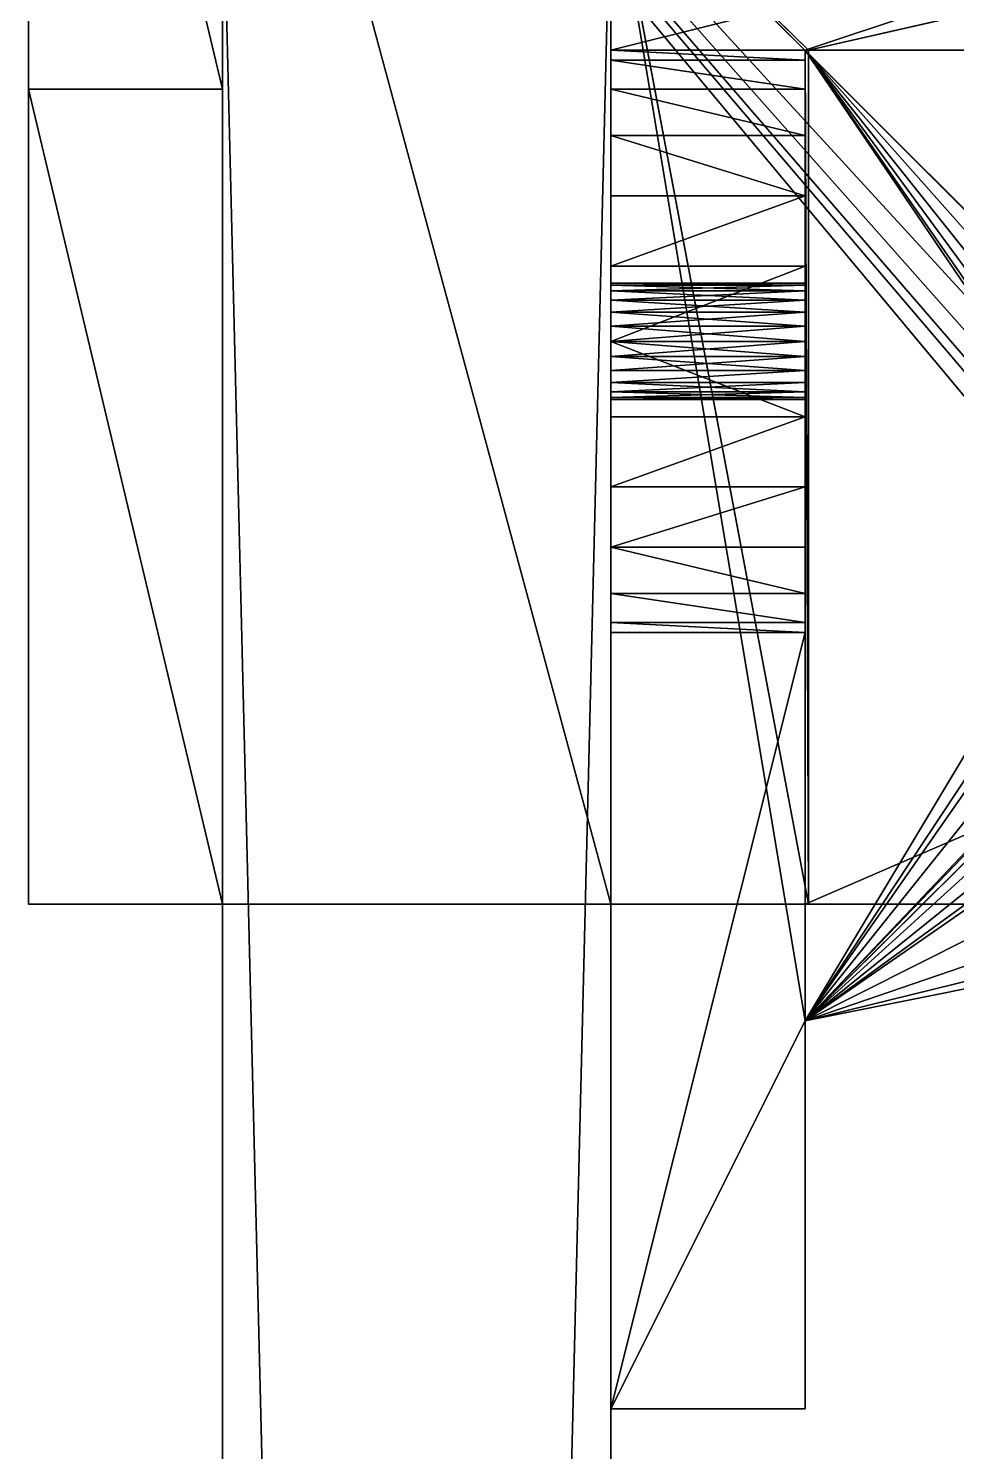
# Model space of a CAD drawing. Extents: x -15 to 425, y -15 to 425.
# Drawn here: x -15 to 8.9, y 368.9 to 405.56 of the extents above; entities that cross this region are included whole.
import ezdxf

# ---------------------------------------------------------------- set-up
doc = ezdxf.new("R2010")
doc.units = 0
doc.layers.get('0').update_dxf_attribs({"color": 13, "linetype": 'CONTINUOUS'})
doc.layers.add('SOUTIEN_BARRES_BAS', color=22, linetype='CONTINUOUS')
doc.layers.add('SOUTIEN_BARRES_HAUT', color=34, linetype='CONTINUOUS')

# ---------------------------------------------------------------- blocks, each defined once
blk = doc.blocks.new('FOND')
for p, q in [((0, 430), (0, 0)), ((0, 430, 10), (0, 0, 10))]:
    blk.add_line(p, q)
mesh = blk.add_polyface()
corners = [(430, 430), (0, 0), (0, 430), (430, 0)]
mesh.append_faces([[corners[k] for k in face] for face in [(0, 1, 2), (1, 0, 3)]], dxfattribs={"vtx0": -1})
mesh = blk.add_polyface()
corners = [(0, 430, 10), (0, 0), (0, 0, 10), (0, 430)]
mesh.append_faces([[corners[k] for k in face] for face in [(0, 1, 2), (1, 0, 3)]], dxfattribs={"vtx0": -1})
mesh = blk.add_polyface()
corners = [(430, 0, 10), (0, 430, 10), (0, 0, 10), (430, 430, 10)]
mesh.append_faces([[corners[k] for k in face] for face in [(0, 1, 2), (1, 0, 3)]], dxfattribs={"vtx0": -1})
blk = doc.blocks.new('BACK')
for p, q in [((410, 380), (0, 380)), ((410, 380, 10), (0, 380, 10)), ((0, 0), (410, 0)), ((0, 0, 10), (410, 0, 10))]:
    blk.add_line(p, q)
mesh = blk.add_polyface()
corners = [(410, 380), (0, 0), (0, 380), (410, 0)]
mesh.append_faces([[corners[k] for k in face] for face in [(0, 1, 2), (1, 0, 3)]], dxfattribs={"vtx0": -1})
mesh = blk.add_polyface()
corners = [(0, 380, 10), (410, 380), (0, 380), (410, 380, 10)]
mesh.append_faces([[corners[k] for k in face] for face in [(0, 1, 2), (1, 0, 3)]], dxfattribs={"vtx0": -1})
mesh = blk.add_polyface()
corners = [(410, 0, 10), (0, 380, 10), (0, 0, 10), (410, 380, 10)]
mesh.append_faces([[corners[k] for k in face] for face in [(0, 1, 2), (1, 0, 3)]], dxfattribs={"vtx0": -1})
mesh = blk.add_polyface()
corners = [(410, 0, 10), (0, 0), (410, 0), (0, 0, 10)]
mesh.append_faces([[corners[k] for k in face] for face in [(0, 1, 2), (1, 0, 3)]], dxfattribs={"vtx0": -1})
blk = doc.blocks.new('SUPPORT_BACK_GAUCHE')
at = {"layer": 'SOUTIEN_BARRES_BAS'}
for p, q in [((5, 40), (0, 40)), ((0, 20, 10), (0, 40, 5)), ((0, 40), (0, 40, 5)), ((5, 40, 5), (0, 40, 5)), ((0, 0), (0, 40)), ((5, 30), (5, 40)), ((5, 40), (5, 40, 5)), ((5, 20, 10), (5, 40, 5)), ((5, 30), (20, 27)), ((5, 30), (5, 30, 5)), ((5, 30, 5), (20, 27, 5)), ((5, 20, 5), (5, 30, 5)), ((0, 20, 10), (0, 20, 27.5)), ((5, 20, 10), (0, 20, 10)), ((5, 20, 27.5), (0, 20, 27.5)), ((5, 5, 5), (5, 20, 5)), ((5, 20, 10), (5, 20, 27.5)), ((5, 20, 5), (5, 20)), ((5, 19.744, 29.441), (0, 19.744, 29.441)), ((5, 18.995, 31.25), (0, 18.995, 31.25)), ((5, 17.803, 32.803), (0, 17.803, 32.803)), ((5, 16.25, 33.995), (0, 16.25, 33.995)), ((5, 14.441, 34.744), (0, 14.441, 34.744)), ((5, 14, 25), (0, 14, 25)), ((5, 13.949, 24.612), (0, 13.949, 24.612)), ((5, 13.949, 25.388), (0, 13.949, 25.388)), ((5, 13.799, 24.25), (0, 13.799, 24.25)), ((5, 13.799, 25.75), (0, 13.799, 25.75)), ((5, 13.561, 23.939), (0, 13.561, 23.939)), ((5, 13.561, 26.061), (0, 13.561, 26.061)), ((5, 13.25, 23.701), (0, 13.25, 23.701)), ((5, 13.25, 26.299), (0, 13.25, 26.299)), ((5, 12.888, 23.551), (0, 12.888, 23.551)), ((5, 12.888, 26.449), (0, 12.888, 26.449)), ((5, 12.5, 35), (0, 12.5, 35)), ((5, 12.5, 23.5), (0, 12.5, 23.5)), ((5, 12.5, 26.5), (0, 12.5, 26.5)), ((5, 12.112, 23.551), (0, 12.112, 23.551)), ((5, 12.112, 26.449), (0, 12.112, 26.449)), ((5, 11.75, 23.701), (0, 11.75, 23.701)), ((5, 11.75, 26.299), (0, 11.75, 26.299)), ((5, 11.439, 23.939), (0, 11.439, 23.939)), ((5, 11.439, 26.061), (0, 11.439, 26.061)), ((5, 11.201, 24.25), (0, 11.201, 24.25)), ((5, 11.201, 25.75), (0, 11.201, 25.75)), ((5, 11.051, 25.388), (0, 11.051, 25.388)), ((5, 11.051, 24.612), (0, 11.051, 24.612)), ((5, 11, 25), (0, 11, 25)), ((5, 10.559, 34.744), (0, 10.559, 34.744)), ((5, 8.75, 33.995), (0, 8.75, 33.995)), ((5, 7.197, 32.803), (0, 7.197, 32.803)), ((5, 6.005, 31.25), (0, 6.005, 31.25)), ((5, 5.256, 29.441), (0, 5.256, 29.441)), ((0, 0, 25), (0, 5, 25)), ((5, 5, 25), (0, 5, 25)), ((0, 5, 25), (0, 5, 27.5)), ((5, 5, 27.5), (0, 5, 27.5)), ((20, 5, 5), (5, 5, 5)), ((20, 5, 25), (5, 5, 25)), ((5, 5, 5), (5, 5, 25)), ((5, 5, 25), (5, 5, 27.5))]:
    blk.add_line(p, q, dxfattribs=at)
at = {"layer": 'SOUTIEN_BARRES_BAS', "extrusion": (-1, 0, -9.39989e-16)}
blk.add_circle((-12.5, 25), 1.5, dxfattribs=at)
at = {"layer": 'SOUTIEN_BARRES_BAS', "extrusion": (-1, 2.34997e-16, -8.77022e-16)}
blk.add_circle((-12.5, 25, -5), 1.5, dxfattribs=at)
at = {"layer": 'SOUTIEN_BARRES_BAS', "extrusion": (-1, 1.87998e-16, 0)}
for centre in [(-12.5, 27.5), (-12.5, 27.5, -5)]:
    blk.add_arc(centre, 7.5, 90, 180, dxfattribs=at)
at = {"layer": 'SOUTIEN_BARRES_BAS', "extrusion": (-1, 1.87998e-16, -7.51991e-16)}
for centre in [(-12.5, 27.5), (-12.5, 27.5, -5)]:
    blk.add_arc(centre, 7.5, 0, 90, dxfattribs=at)
at = {"layer": 'SOUTIEN_BARRES_BAS'}
mesh = blk.add_polyface(dxfattribs=at)
corners = [(5, 40), (5, 30), (0, 40), (16.136, 21.035), (16, 20), (16.536, 22), (20, 27), (17.172, 22.828), (18, 23.464), (18.965, 23.864), (20, 24), (21.812, 26.761), (21.035, 23.864), (22, 23.464), (23.5, 26.062), (22.828, 22.828), (23.464, 22), (23.864, 21.035), (24.95, 24.95), (24, 20), (0, 0), (30, 5), (40, 0), (17.172, 17.172), (16.536, 18), (16.136, 18.965), (18, 16.536), (18.965, 16.136), (20, 16), (21.035, 16.136), (22, 16.536), (22.828, 17.172), (23.464, 18), (23.864, 18.965), (26.062, 23.5), (26.761, 21.812), (40, 5)]
mesh.append_faces([[corners[k] for k in face] for face in [(21, 34, 35), (22, 21, 36)]], dxfattribs={"vtx0": -1})
mesh.append_faces([[corners[k] for k in face] for face in [(3, 1, 5), (5, 6, 7), (7, 6, 8), (8, 6, 9), (9, 6, 10), (10, 11, 12), (12, 11, 13), (13, 14, 15), (15, 14, 16), (16, 14, 17), (17, 18, 19), (20, 21, 22), (23, 1, 24), (24, 1, 25), (25, 1, 4)]], dxfattribs={"vtx0": -1, "vtx1": -1})
mesh.append_faces([[corners[k] for k in face] for face in [(21, 20, 23), (23, 20, 1), (21, 19, 18)]], dxfattribs={"vtx0": -1, "vtx1": -1, "vtx2": -1})
mesh.append_faces([[corners[k] for k in face] for face in [(1, 3, 4), (5, 1, 6), (10, 6, 11), (13, 11, 14), (17, 14, 18), (1, 20, 2), (21, 23, 26), (21, 26, 27), (21, 27, 28), (21, 28, 29), (21, 29, 30), (21, 30, 31), (21, 31, 32), (21, 32, 33), (21, 33, 19), (21, 18, 34)]], dxfattribs={"vtx0": -1, "vtx2": -1})
mesh.append_faces([[corners[k] for k in face] for face in [(0, 1, 2)]], dxfattribs={"vtx1": -1})
mesh = blk.add_polyface(dxfattribs=at)
corners = [(0, 5.256, 29.441), (0, 5, 25), (0, 5, 27.5), (0, 10.559, 34.744), (0, 11.051, 25.388), (0, 11, 25), (0, 12.5, 35), (0, 11.201, 25.75), (0, 11.439, 26.061), (0, 11.75, 26.299), (0, 12.112, 26.449), (0, 12.5, 26.5), (0, 12.888, 26.449), (0, 14.441, 34.744), (0, 13.25, 26.299), (0, 13.561, 26.061), (0, 13.799, 25.75), (0, 13.949, 25.388), (0, 14, 25), (0, 0), (0, 0, 25), (0, 20, 10), (0, 40), (0, 6.005, 31.25), (0, 11.201, 24.25), (0, 7.197, 32.803), (0, 11.051, 24.612), (0, 8.75, 33.995), (0, 11.439, 23.939), (0, 11.75, 23.701), (0, 12.112, 23.551), (0, 12.5, 23.5), (0, 12.888, 23.551), (0, 13.25, 23.701), (0, 13.561, 23.939), (0, 13.799, 24.25), (0, 13.949, 24.612), (0, 16.25, 33.995), (0, 17.803, 32.803), (0, 18.995, 31.25), (0, 19.744, 29.441), (0, 20, 27.5), (0, 40, 5)]
mesh.append_faces([[corners[k] for k in face] for face in [(0, 1, 2), (1, 19, 20), (21, 40, 41), (22, 21, 42)]], dxfattribs={"vtx0": -1})
mesh.append_faces([[corners[k] for k in face] for face in [(4, 6, 7), (7, 6, 8), (8, 6, 9), (9, 6, 10), (10, 6, 11), (11, 6, 12), (12, 13, 14), (14, 13, 15), (15, 13, 16), (16, 13, 17), (17, 13, 18), (19, 21, 22), (24, 25, 26), (26, 27, 5)]], dxfattribs={"vtx0": -1, "vtx1": -1})
mesh.append_faces([[corners[k] for k in face] for face in [(19, 1, 21), (21, 1, 0), (21, 23, 24), (21, 18, 13)]], dxfattribs={"vtx0": -1, "vtx1": -1, "vtx2": -1})
mesh.append_faces([[corners[k] for k in face] for face in [(3, 4, 5), (4, 3, 6), (12, 6, 13), (21, 0, 23), (24, 23, 25), (26, 25, 27), (5, 27, 3), (21, 24, 28), (21, 28, 29), (21, 29, 30), (21, 30, 31), (21, 31, 32), (21, 32, 33), (21, 33, 34), (21, 34, 35), (21, 35, 36), (21, 36, 18), (21, 13, 37), (21, 37, 38), (21, 38, 39), (21, 39, 40)]], dxfattribs={"vtx0": -1, "vtx2": -1})
mesh = blk.add_polyface(dxfattribs=at)
corners = [(0, 40, 5), (5, 40), (0, 40), (5, 40, 5)]
mesh.append_faces([[corners[k] for k in face] for face in [(0, 1, 2), (1, 0, 3)]], dxfattribs={"vtx0": -1})
mesh = blk.add_polyface(dxfattribs=at)
corners = [(5, 20, 10), (0, 40, 5), (0, 20, 10), (5, 40, 5)]
mesh.append_faces([[corners[k] for k in face] for face in [(0, 1, 2), (1, 0, 3)]], dxfattribs={"vtx0": -1})
mesh = blk.add_polyface(dxfattribs=at)
corners = [(5, 40), (5, 30, 5), (5, 30), (5, 5, 5), (5, 5, 27.5), (5, 5, 25), (5, 5.256, 29.441), (5, 20, 5), (5, 6.005, 31.25), (5, 7.197, 32.803), (5, 11.201, 24.25), (5, 11.051, 24.612), (5, 8.75, 33.995), (5, 11, 25), (5, 10.559, 34.744), (5, 11.439, 23.939), (5, 11.75, 23.701), (5, 12.112, 23.551), (5, 12.5, 23.5), (5, 12.888, 23.551), (5, 13.25, 23.701), (5, 13.561, 23.939), (5, 13.799, 24.25), (5, 13.949, 24.612), (5, 14, 25), (5, 14.441, 34.744), (5, 16.25, 33.995), (5, 17.803, 32.803), (5, 18.995, 31.25), (5, 19.744, 29.441), (5, 20, 27.5), (5, 20, 10), (5, 40, 5), (5, 11.051, 25.388), (5, 12.5, 35), (5, 11.201, 25.75), (5, 11.439, 26.061), (5, 11.75, 26.299), (5, 12.112, 26.449), (5, 12.5, 26.5), (5, 12.888, 26.449), (5, 13.25, 26.299), (5, 13.561, 26.061), (5, 13.799, 25.75), (5, 13.949, 25.388)]
mesh.append_faces([[corners[k] for k in face] for face in [(0, 1, 2), (3, 4, 5)]], dxfattribs={"vtx0": -1})
mesh.append_faces([[corners[k] for k in face] for face in [(4, 3, 6), (6, 7, 8), (8, 7, 9), (9, 11, 12), (12, 13, 14), (10, 7, 15), (15, 7, 16), (16, 7, 17), (17, 7, 18), (18, 7, 19), (19, 7, 20), (20, 7, 21), (21, 7, 22), (22, 7, 23), (23, 7, 24), (25, 7, 26), (26, 7, 27), (27, 7, 28), (28, 7, 29), (29, 7, 30), (30, 7, 31), (31, 1, 32), (32, 1, 0), (14, 33, 34), (33, 14, 13), (34, 40, 25)]], dxfattribs={"vtx0": -1, "vtx1": -1})
mesh.append_faces([[corners[k] for k in face] for face in [(9, 7, 10), (24, 7, 25)]], dxfattribs={"vtx0": -1, "vtx1": -1, "vtx2": -1})
mesh.append_faces([[corners[k] for k in face] for face in [(6, 3, 7), (9, 10, 11), (12, 11, 13), (31, 7, 1), (34, 33, 35), (34, 35, 36), (34, 36, 37), (34, 37, 38), (34, 38, 39), (34, 39, 40), (25, 40, 41), (25, 41, 42), (25, 42, 43), (25, 43, 44), (25, 44, 24)]], dxfattribs={"vtx0": -1, "vtx2": -1})
mesh = blk.add_polyface(dxfattribs=at)
corners = [(5, 5, 5), (5, 30, 5), (5, 20, 5), (20, 5, 5), (13.938, 16.5, 5), (13.239, 18.188, 5), (13, 20, 5), (15.05, 15.05, 5), (16.5, 13.938, 5), (18.188, 13.239, 5), (20, 13, 5), (30, 5, 5), (21.812, 13.239, 5), (23.5, 13.938, 5), (24.95, 15.05, 5), (26.062, 16.5, 5), (26.761, 18.188, 5), (27, 20, 5), (26.761, 21.812, 5), (18.188, 26.761, 5), (20, 27, 5), (16.5, 26.062, 5), (15.05, 24.95, 5), (13.938, 23.5, 5), (13.239, 21.812, 5)]
mesh.append_faces([[corners[k] for k in face] for face in [(0, 1, 2), (1, 19, 20)]], dxfattribs={"vtx0": -1})
mesh.append_faces([[corners[k] for k in face] for face in [(4, 3, 7), (7, 3, 8), (8, 3, 9), (9, 3, 10), (10, 11, 12), (12, 11, 13), (13, 11, 14), (14, 11, 15), (15, 11, 16), (16, 11, 17), (19, 1, 21), (21, 1, 22), (22, 1, 23), (23, 1, 24), (24, 1, 6)]], dxfattribs={"vtx0": -1, "vtx1": -1})
mesh.append_faces([[corners[k] for k in face] for face in [(1, 3, 4)]], dxfattribs={"vtx0": -1, "vtx1": -1, "vtx2": -1})
mesh.append_faces([[corners[k] for k in face] for face in [(1, 0, 3), (1, 4, 5), (1, 5, 6), (10, 3, 11)]], dxfattribs={"vtx0": -1, "vtx2": -1})
mesh.append_faces([[corners[k] for k in face] for face in [(11, 18, 17)]], dxfattribs={"vtx2": -1})
mesh = blk.add_polyface(dxfattribs=at)
corners = [(5, 30, 5), (20, 27), (5, 30), (20, 27, 5)]
mesh.append_faces([[corners[k] for k in face] for face in [(0, 1, 2), (1, 0, 3)]], dxfattribs={"vtx0": -1})
mesh = blk.add_polyface(dxfattribs=at)
corners = [(0, 20, 27.5), (5, 20, 10), (0, 20, 10), (5, 20, 27.5)]
mesh.append_faces([[corners[k] for k in face] for face in [(0, 1, 2), (1, 0, 3)]], dxfattribs={"vtx0": -1})
mesh = blk.add_polyface(dxfattribs=at)
corners = [(0, 19.744, 29.441), (5, 20, 27.5), (0, 20, 27.5), (5, 19.744, 29.441)]
mesh.append_faces([[corners[k] for k in face] for face in [(0, 1, 2), (1, 0, 3)]], dxfattribs={"vtx0": -1})
mesh = blk.add_polyface(dxfattribs=at)
corners = [(0, 18.995, 31.25), (5, 19.744, 29.441), (0, 19.744, 29.441), (5, 18.995, 31.25)]
mesh.append_faces([[corners[k] for k in face] for face in [(0, 1, 2), (1, 0, 3)]], dxfattribs={"vtx0": -1})
mesh = blk.add_polyface(dxfattribs=at)
corners = [(0, 17.803, 32.803), (5, 18.995, 31.25), (0, 18.995, 31.25), (5, 17.803, 32.803)]
mesh.append_faces([[corners[k] for k in face] for face in [(0, 1, 2), (1, 0, 3)]], dxfattribs={"vtx0": -1})
mesh = blk.add_polyface(dxfattribs=at)
corners = [(5, 16.25, 33.995), (0, 17.803, 32.803), (0, 16.25, 33.995), (5, 17.803, 32.803)]
mesh.append_faces([[corners[k] for k in face] for face in [(0, 1, 2), (1, 0, 3)]], dxfattribs={"vtx0": -1})
mesh = blk.add_polyface(dxfattribs=at)
corners = [(5, 14.441, 34.744), (0, 16.25, 33.995), (0, 14.441, 34.744), (5, 16.25, 33.995)]
mesh.append_faces([[corners[k] for k in face] for face in [(0, 1, 2), (1, 0, 3)]], dxfattribs={"vtx0": -1})
mesh = blk.add_polyface(dxfattribs=at)
corners = [(0, 12.5, 35), (5, 14.441, 34.744), (0, 14.441, 34.744), (5, 12.5, 35)]
mesh.append_faces([[corners[k] for k in face] for face in [(0, 1, 2), (1, 0, 3)]], dxfattribs={"vtx0": -1})
mesh = blk.add_polyface(dxfattribs=at)
corners = [(5, 13.949, 24.612), (0, 14, 25), (0, 13.949, 24.612), (5, 14, 25)]
mesh.append_faces([[corners[k] for k in face] for face in [(0, 1, 2), (1, 0, 3)]], dxfattribs={"vtx0": -1})
mesh = blk.add_polyface(dxfattribs=at)
corners = [(5, 14, 25), (0, 13.949, 25.388), (0, 14, 25), (5, 13.949, 25.388)]
mesh.append_faces([[corners[k] for k in face] for face in [(0, 1, 2), (1, 0, 3)]], dxfattribs={"vtx0": -1})
mesh = blk.add_polyface(dxfattribs=at)
corners = [(5, 13.799, 24.25), (0, 13.949, 24.612), (0, 13.799, 24.25), (5, 13.949, 24.612)]
mesh.append_faces([[corners[k] for k in face] for face in [(0, 1, 2), (1, 0, 3)]], dxfattribs={"vtx0": -1})
mesh = blk.add_polyface(dxfattribs=at)
corners = [(5, 13.949, 25.388), (0, 13.799, 25.75), (0, 13.949, 25.388), (5, 13.799, 25.75)]
mesh.append_faces([[corners[k] for k in face] for face in [(0, 1, 2), (1, 0, 3)]], dxfattribs={"vtx0": -1})
mesh = blk.add_polyface(dxfattribs=at)
corners = [(5, 13.561, 23.939), (0, 13.799, 24.25), (0, 13.561, 23.939), (5, 13.799, 24.25)]
mesh.append_faces([[corners[k] for k in face] for face in [(0, 1, 2), (1, 0, 3)]], dxfattribs={"vtx0": -1})
mesh = blk.add_polyface(dxfattribs=at)
corners = [(5, 13.799, 25.75), (0, 13.561, 26.061), (0, 13.799, 25.75), (5, 13.561, 26.061)]
mesh.append_faces([[corners[k] for k in face] for face in [(0, 1, 2), (1, 0, 3)]], dxfattribs={"vtx0": -1})
mesh = blk.add_polyface(dxfattribs=at)
corners = [(5, 13.25, 23.701), (0, 13.561, 23.939), (0, 13.25, 23.701), (5, 13.561, 23.939)]
mesh.append_faces([[corners[k] for k in face] for face in [(0, 1, 2), (1, 0, 3)]], dxfattribs={"vtx0": -1})
mesh = blk.add_polyface(dxfattribs=at)
corners = [(0, 13.561, 26.061), (5, 13.25, 26.299), (0, 13.25, 26.299), (5, 13.561, 26.061)]
mesh.append_faces([[corners[k] for k in face] for face in [(0, 1, 2), (1, 0, 3)]], dxfattribs={"vtx0": -1})
mesh = blk.add_polyface(dxfattribs=at)
corners = [(5, 12.888, 23.551), (0, 13.25, 23.701), (0, 12.888, 23.551), (5, 13.25, 23.701)]
mesh.append_faces([[corners[k] for k in face] for face in [(0, 1, 2), (1, 0, 3)]], dxfattribs={"vtx0": -1})
mesh = blk.add_polyface(dxfattribs=at)
corners = [(5, 13.25, 26.299), (0, 12.888, 26.449), (0, 13.25, 26.299), (5, 12.888, 26.449)]
mesh.append_faces([[corners[k] for k in face] for face in [(0, 1, 2), (1, 0, 3)]], dxfattribs={"vtx0": -1})
mesh = blk.add_polyface(dxfattribs=at)
corners = [(5, 12.5, 23.5), (0, 12.888, 23.551), (0, 12.5, 23.5), (5, 12.888, 23.551)]
mesh.append_faces([[corners[k] for k in face] for face in [(0, 1, 2), (1, 0, 3)]], dxfattribs={"vtx0": -1})
mesh = blk.add_polyface(dxfattribs=at)
corners = [(5, 12.888, 26.449), (0, 12.5, 26.5), (0, 12.888, 26.449), (5, 12.5, 26.5)]
mesh.append_faces([[corners[k] for k in face] for face in [(0, 1, 2), (1, 0, 3)]], dxfattribs={"vtx0": -1})
mesh = blk.add_polyface(dxfattribs=at)
corners = [(5, 10.559, 34.744), (0, 12.5, 35), (0, 10.559, 34.744), (5, 12.5, 35)]
mesh.append_faces([[corners[k] for k in face] for face in [(0, 1, 2), (1, 0, 3)]], dxfattribs={"vtx0": -1})
mesh = blk.add_polyface(dxfattribs=at)
corners = [(5, 12.112, 23.551), (0, 12.5, 23.5), (0, 12.112, 23.551), (5, 12.5, 23.5)]
mesh.append_faces([[corners[k] for k in face] for face in [(0, 1, 2), (1, 0, 3)]], dxfattribs={"vtx0": -1})
mesh = blk.add_polyface(dxfattribs=at)
corners = [(5, 12.5, 26.5), (0, 12.112, 26.449), (0, 12.5, 26.5), (5, 12.112, 26.449)]
mesh.append_faces([[corners[k] for k in face] for face in [(0, 1, 2), (1, 0, 3)]], dxfattribs={"vtx0": -1})
mesh = blk.add_polyface(dxfattribs=at)
corners = [(5, 11.75, 23.701), (0, 12.112, 23.551), (0, 11.75, 23.701), (5, 12.112, 23.551)]
mesh.append_faces([[corners[k] for k in face] for face in [(0, 1, 2), (1, 0, 3)]], dxfattribs={"vtx0": -1})
mesh = blk.add_polyface(dxfattribs=at)
corners = [(5, 12.112, 26.449), (0, 11.75, 26.299), (0, 12.112, 26.449), (5, 11.75, 26.299)]
mesh.append_faces([[corners[k] for k in face] for face in [(0, 1, 2), (1, 0, 3)]], dxfattribs={"vtx0": -1})
mesh = blk.add_polyface(dxfattribs=at)
corners = [(5, 11.439, 23.939), (0, 11.75, 23.701), (0, 11.439, 23.939), (5, 11.75, 23.701)]
mesh.append_faces([[corners[k] for k in face] for face in [(0, 1, 2), (1, 0, 3)]], dxfattribs={"vtx0": -1})
mesh = blk.add_polyface(dxfattribs=at)
corners = [(5, 11.75, 26.299), (0, 11.439, 26.061), (0, 11.75, 26.299), (5, 11.439, 26.061)]
mesh.append_faces([[corners[k] for k in face] for face in [(0, 1, 2), (1, 0, 3)]], dxfattribs={"vtx0": -1})
mesh = blk.add_polyface(dxfattribs=at)
corners = [(0, 11.201, 24.25), (5, 11.439, 23.939), (0, 11.439, 23.939), (5, 11.201, 24.25)]
mesh.append_faces([[corners[k] for k in face] for face in [(0, 1, 2), (1, 0, 3)]], dxfattribs={"vtx0": -1})
mesh = blk.add_polyface(dxfattribs=at)
corners = [(0, 11.439, 26.061), (5, 11.201, 25.75), (0, 11.201, 25.75), (5, 11.439, 26.061)]
mesh.append_faces([[corners[k] for k in face] for face in [(0, 1, 2), (1, 0, 3)]], dxfattribs={"vtx0": -1})
mesh = blk.add_polyface(dxfattribs=at)
corners = [(0, 11.051, 24.612), (5, 11.201, 24.25), (0, 11.201, 24.25), (5, 11.051, 24.612)]
mesh.append_faces([[corners[k] for k in face] for face in [(0, 1, 2), (1, 0, 3)]], dxfattribs={"vtx0": -1})
mesh = blk.add_polyface(dxfattribs=at)
corners = [(0, 11.201, 25.75), (5, 11.051, 25.388), (0, 11.051, 25.388), (5, 11.201, 25.75)]
mesh.append_faces([[corners[k] for k in face] for face in [(0, 1, 2), (1, 0, 3)]], dxfattribs={"vtx0": -1})
mesh = blk.add_polyface(dxfattribs=at)
corners = [(0, 11.051, 25.388), (5, 11, 25), (0, 11, 25), (5, 11.051, 25.388)]
mesh.append_faces([[corners[k] for k in face] for face in [(0, 1, 2), (1, 0, 3)]], dxfattribs={"vtx0": -1})
mesh = blk.add_polyface(dxfattribs=at)
corners = [(0, 11, 25), (5, 11.051, 24.612), (0, 11.051, 24.612), (5, 11, 25)]
mesh.append_faces([[corners[k] for k in face] for face in [(0, 1, 2), (1, 0, 3)]], dxfattribs={"vtx0": -1})
mesh = blk.add_polyface(dxfattribs=at)
corners = [(5, 8.75, 33.995), (0, 10.559, 34.744), (0, 8.75, 33.995), (5, 10.559, 34.744)]
mesh.append_faces([[corners[k] for k in face] for face in [(0, 1, 2), (1, 0, 3)]], dxfattribs={"vtx0": -1})
mesh = blk.add_polyface(dxfattribs=at)
corners = [(0, 7.197, 32.803), (5, 8.75, 33.995), (0, 8.75, 33.995), (5, 7.197, 32.803)]
mesh.append_faces([[corners[k] for k in face] for face in [(0, 1, 2), (1, 0, 3)]], dxfattribs={"vtx0": -1})
mesh = blk.add_polyface(dxfattribs=at)
corners = [(5, 7.197, 32.803), (0, 6.005, 31.25), (5, 6.005, 31.25), (0, 7.197, 32.803)]
mesh.append_faces([[corners[k] for k in face] for face in [(0, 1, 2), (1, 0, 3)]], dxfattribs={"vtx0": -1})
mesh = blk.add_polyface(dxfattribs=at)
corners = [(5, 6.005, 31.25), (0, 5.256, 29.441), (5, 5.256, 29.441), (0, 6.005, 31.25)]
mesh.append_faces([[corners[k] for k in face] for face in [(0, 1, 2), (1, 0, 3)]], dxfattribs={"vtx0": -1})
mesh = blk.add_polyface(dxfattribs=at)
corners = [(5, 5.256, 29.441), (0, 5, 27.5), (5, 5, 27.5), (0, 5.256, 29.441)]
mesh.append_faces([[corners[k] for k in face] for face in [(0, 1, 2), (1, 0, 3)]], dxfattribs={"vtx0": -1})
mesh = blk.add_polyface(dxfattribs=at)
corners = [(20, 0, 25), (0, 5, 25), (0, 0, 25), (5, 5, 25), (20, 5, 25)]
mesh.append_faces([[corners[k] for k in face] for face in [(0, 1, 2), (3, 0, 4)]], dxfattribs={"vtx0": -1})
mesh.append_faces([[corners[k] for k in face] for face in [(1, 0, 3)]], dxfattribs={"vtx0": -1, "vtx1": -1})
mesh = blk.add_polyface(dxfattribs=at)
corners = [(5, 5, 25), (0, 5, 27.5), (0, 5, 25), (5, 5, 27.5)]
mesh.append_faces([[corners[k] for k in face] for face in [(0, 1, 2), (1, 0, 3)]], dxfattribs={"vtx0": -1})
mesh = blk.add_polyface(dxfattribs=at)
corners = [(5, 5, 25), (20, 5, 5), (5, 5, 5), (20, 5, 10), (30, 5, 5), (40, 5, 5), (20, 5, 25), (40, 5), (30, 5)]
mesh.append_faces([[corners[k] for k in face] for face in [(0, 1, 2), (3, 0, 6), (4, 7, 8)]], dxfattribs={"vtx0": -1})
mesh.append_faces([[corners[k] for k in face] for face in [(1, 3, 4), (7, 4, 5)]], dxfattribs={"vtx0": -1, "vtx1": -1})
mesh.append_faces([[corners[k] for k in face] for face in [(1, 0, 3)]], dxfattribs={"vtx0": -1, "vtx1": -1, "vtx2": -1})
mesh.append_faces([[corners[k] for k in face] for face in [(4, 3, 5)]], dxfattribs={"vtx0": -1, "vtx2": -1})
blk = doc.blocks.new('SUPPORT_HAU_BACK_LEFT')
at = {"layer": 'SOUTIEN_BARRES_HAUT'}
for p, q in [((35, 42, 20), (0, 42, 20)), ((0, 0, 20), (0, 42, 20)), ((0, 42, 10), (5, 42, 10)), ((0, 42, 10), (0, 42, 20)), ((0, 21), (0, 42, 10)), ((5, 42, 15), (5, 5, 15)), ((15, 42, 15), (5, 42, 15)), ((5, 42, 15), (5, 42, 10)), ((5, 21), (5, 42, 10)), ((15, 15, 15), (15, 42, 15)), ((15, 42, 15), (15, 42, 10)), ((15, 15, 5), (15, 42, 10)), ((20.085, 42, 10), (15, 42, 10)), ((20, 42, 15), (15, 42, 15)), ((15, 15, 5), (20.085, 42, 10)), ((20, 20, 15), (20, 42, 15)), ((20, 42, 15), (20.085, 42, 10)), ((35, 42, 15), (20, 42, 15)), ((20, 20, 15), (20.085, 42, 10)), ((20.085, 20, 5), (20.085, 42, 10)), ((0, 0), (0, 21)), ((0, 21), (5, 21)), ((5, 21), (5, 5)), ((15, 15, 5), (20.085, 20, 5)), ((42, 20, 15), (20, 20, 15)), ((20, 20, 15), (20.085, 20, 5)), ((42, 20, 10), (20.085, 20, 5)), ((20.085, 20, 5), (42, 15, 10))]:
    blk.add_line(p, q, dxfattribs=at)
mesh = blk.add_polyface(dxfattribs=at)
corners = [(0, 0, 20), (31.136, 33.965, 20), (31, 35, 20), (42, 0, 20), (31.536, 33, 20), (32.172, 32.172, 20), (33, 31.536, 20), (33.965, 31.136, 20), (35, 31, 20), (36.035, 31.136, 20), (37, 31.536, 20), (37.828, 32.172, 20), (38.464, 33, 20), (38.864, 33.965, 20), (39, 35, 20), (39.95, 39.95, 20), (41.062, 38.5, 20), (41.761, 36.812, 20), (42, 35, 20), (42, 20, 20), (52, 20, 20), (52, 35, 20), (35, 42, 20), (0, 42, 20), (31.536, 37, 20), (31.136, 36.035, 20), (32.172, 37.828, 20), (33, 38.464, 20), (33.965, 38.864, 20), (35, 39, 20), (36.035, 38.864, 20), (36.812, 41.761, 20), (37, 38.464, 20), (38.5, 41.062, 20), (37.828, 37.828, 20), (38.464, 37, 20), (38.864, 36.035, 20)]
mesh.append_faces([[corners[k] for k in face] for face in [(18, 20, 21), (0, 22, 23)]], dxfattribs={"vtx0": -1})
mesh.append_faces([[corners[k] for k in face] for face in [(1, 3, 4), (4, 3, 5), (5, 3, 6), (6, 3, 7), (7, 3, 8), (8, 3, 9), (9, 3, 10), (10, 3, 11), (11, 3, 12), (12, 3, 13), (13, 3, 14), (15, 3, 16), (16, 3, 17), (17, 3, 18), (24, 0, 25), (25, 0, 2), (22, 30, 31), (31, 32, 33), (33, 36, 15)]], dxfattribs={"vtx0": -1, "vtx1": -1})
mesh.append_faces([[corners[k] for k in face] for face in [(14, 3, 15), (22, 0, 24)]], dxfattribs={"vtx0": -1, "vtx1": -1, "vtx2": -1})
mesh.append_faces([[corners[k] for k in face] for face in [(0, 1, 2), (1, 0, 3), (18, 3, 19), (18, 19, 20), (22, 24, 26), (22, 26, 27), (22, 27, 28), (22, 28, 29), (22, 29, 30), (31, 30, 32), (33, 32, 34), (33, 34, 35), (33, 35, 36), (15, 36, 14)]], dxfattribs={"vtx0": -1, "vtx2": -1})
mesh = blk.add_polyface(dxfattribs=at)
corners = [(0, 42, 20), (5, 42, 10), (0, 42, 10), (5, 42, 15), (15, 42, 15), (20, 42, 15), (35, 42, 15), (35, 42, 20)]
mesh.append_faces([[corners[k] for k in face] for face in [(0, 1, 2), (6, 0, 7)]], dxfattribs={"vtx0": -1})
mesh.append_faces([[corners[k] for k in face] for face in [(1, 0, 3), (3, 0, 4), (4, 0, 5), (5, 0, 6)]], dxfattribs={"vtx0": -1, "vtx1": -1})
mesh = blk.add_polyface(dxfattribs=at)
corners = [(5, 42, 10), (0, 21), (0, 42, 10), (5, 21)]
mesh.append_faces([[corners[k] for k in face] for face in [(0, 1, 2), (1, 0, 3)]], dxfattribs={"vtx0": -1})
mesh = blk.add_polyface(dxfattribs=at)
corners = [(0, 42, 20), (0, 0), (0, 0, 20), (0, 21), (0, 42, 10)]
mesh.append_faces([[corners[k] for k in face] for face in [(0, 1, 2), (3, 0, 4)]], dxfattribs={"vtx0": -1})
mesh.append_faces([[corners[k] for k in face] for face in [(1, 0, 3)]], dxfattribs={"vtx0": -1, "vtx1": -1})
mesh = blk.add_polyface(dxfattribs=at)
corners = [(15, 42, 15), (5, 5, 15), (5, 42, 15), (15, 15, 15), (42, 5, 15), (42, 15, 15)]
mesh.append_faces([[corners[k] for k in face] for face in [(0, 1, 2), (4, 3, 5)]], dxfattribs={"vtx0": -1})
mesh.append_faces([[corners[k] for k in face] for face in [(1, 3, 4)]], dxfattribs={"vtx0": -1, "vtx1": -1})
mesh.append_faces([[corners[k] for k in face] for face in [(1, 0, 3)]], dxfattribs={"vtx0": -1, "vtx2": -1})
mesh = blk.add_polyface(dxfattribs=at)
corners = [(5, 5), (5, 42, 15), (5, 5, 15), (5, 21), (5, 42, 10)]
mesh.append_faces([[corners[k] for k in face] for face in [(0, 1, 2), (1, 3, 4)]], dxfattribs={"vtx0": -1})
mesh.append_faces([[corners[k] for k in face] for face in [(1, 0, 3)]], dxfattribs={"vtx0": -1, "vtx2": -1})
mesh = blk.add_polyface(dxfattribs=at)
corners = [(15, 42, 15), (15, 15, 5), (15, 15, 15), (15, 42, 10)]
mesh.append_faces([[corners[k] for k in face] for face in [(0, 1, 2), (1, 0, 3)]], dxfattribs={"vtx0": -1})
mesh = blk.add_polyface(dxfattribs=at)
corners = [(15, 42, 15), (20.085, 42, 10), (15, 42, 10), (20, 42, 15)]
mesh.append_faces([[corners[k] for k in face] for face in [(0, 1, 2), (1, 0, 3)]], dxfattribs={"vtx0": -1})
mesh = blk.add_polyface(dxfattribs=at)
corners = [(20.085, 20, 5), (15, 15, 5), (20.085, 42, 10)]
mesh.append_faces([[corners[k] for k in face] for face in [(0, 1, 2)]])
mesh = blk.add_polyface(dxfattribs=at)
corners = [(20.085, 42, 10), (15, 15, 5), (15, 42, 10)]
mesh.append_faces([[corners[k] for k in face] for face in [(0, 1, 2)]])
mesh = blk.add_polyface(dxfattribs=at)
corners = [(20, 42, 15), (31.536, 37, 15), (20, 20, 15), (35, 42, 15), (31.136, 36.035, 15), (31, 35, 15), (32.172, 37.828, 15), (33, 38.464, 15), (33.965, 38.864, 15), (35, 39, 15), (36.812, 41.761, 15), (36.035, 38.864, 15), (37, 38.464, 15), (38.5, 41.062, 15), (37.828, 37.828, 15), (38.464, 37, 15), (38.864, 36.035, 15), (39.95, 39.95, 15), (39, 35, 15), (32.172, 32.172, 15), (42, 20, 15), (31.536, 33, 15), (31.136, 33.965, 15), (33, 31.536, 15), (33.965, 31.136, 15), (35, 31, 15), (36.035, 31.136, 15), (37, 31.536, 15), (37.828, 32.172, 15), (38.464, 33, 15), (38.864, 33.965, 15), (41.062, 38.5, 15), (41.761, 36.812, 15), (42, 35, 15)]
mesh.append_faces([[corners[k] for k in face] for face in [(20, 32, 33)]], dxfattribs={"vtx0": -1})
mesh.append_faces([[corners[k] for k in face] for face in [(0, 1, 2), (1, 3, 6), (6, 3, 7), (7, 3, 8), (8, 3, 9), (9, 10, 11), (11, 10, 12), (12, 13, 14), (14, 13, 15), (15, 13, 16), (16, 17, 18), (2, 19, 20), (19, 2, 21), (21, 2, 22), (22, 2, 5)]], dxfattribs={"vtx0": -1, "vtx1": -1})
mesh.append_faces([[corners[k] for k in face] for face in [(20, 18, 17)]], dxfattribs={"vtx0": -1, "vtx1": -1, "vtx2": -1})
mesh.append_faces([[corners[k] for k in face] for face in [(1, 0, 3), (2, 1, 4), (2, 4, 5), (9, 3, 10), (12, 10, 13), (16, 13, 17), (20, 19, 23), (20, 23, 24), (20, 24, 25), (20, 25, 26), (20, 26, 27), (20, 27, 28), (20, 28, 29), (20, 29, 30), (20, 30, 18), (20, 17, 31), (20, 31, 32)]], dxfattribs={"vtx0": -1, "vtx2": -1})
mesh = blk.add_polyface(dxfattribs=at)
corners = [(20.085, 42, 10), (20, 42, 15), (20, 20, 15)]
mesh.append_faces([[corners[k] for k in face] for face in [(0, 1, 2)]])
mesh = blk.add_polyface(dxfattribs=at)
corners = [(20.085, 42, 10), (20, 20, 15), (20.085, 20, 5)]
mesh.append_faces([[corners[k] for k in face] for face in [(0, 1, 2)]])
mesh = blk.add_polyface(dxfattribs=at)
corners = [(5, 21), (0, 0), (0, 21), (5, 5), (21, 0), (21, 5)]
mesh.append_faces([[corners[k] for k in face] for face in [(0, 1, 2), (4, 3, 5)]], dxfattribs={"vtx0": -1})
mesh.append_faces([[corners[k] for k in face] for face in [(1, 3, 4)]], dxfattribs={"vtx0": -1, "vtx1": -1})
mesh.append_faces([[corners[k] for k in face] for face in [(1, 0, 3)]], dxfattribs={"vtx0": -1, "vtx2": -1})
mesh = blk.add_polyface(dxfattribs=at)
corners = [(42, 15, 10), (15, 15, 5), (20.085, 20, 5)]
mesh.append_faces([[corners[k] for k in face] for face in [(0, 1, 2)]])
mesh = blk.add_polyface(dxfattribs=at)
corners = [(20, 20, 15), (42, 20, 10), (20.085, 20, 5), (42, 20, 15)]
mesh.append_faces([[corners[k] for k in face] for face in [(0, 1, 2), (1, 0, 3)]], dxfattribs={"vtx0": -1})
mesh = blk.add_polyface(dxfattribs=at)
corners = [(42, 15, 10), (20.085, 20, 5), (42, 20, 10)]
mesh.append_faces([[corners[k] for k in face] for face in [(0, 1, 2)]])

msp = doc.modelspace()

# ---------------------------------------------------------------- block references
at = {"color": 33}
msp.add_blockref('FOND', (-10, -10), dxfattribs=at)
at = {"color": 33, "extrusion": (-1, 0, -1.11022e-16), "rotation": 180}
msp.add_blockref('BACK', (0, 390), dxfattribs=at)
at = {"layer": 'SOUTIEN_BARRES_BAS', "color": 71, "extrusion": (0, 0, -1), "zscale": -1, "rotation": 180}
msp.add_blockref('SUPPORT_BACK_GAUCHE', (0, 410, -10), dxfattribs=at)
at = {"layer": 'SOUTIEN_BARRES_HAUT', "color": 126, "extrusion": (0, 0, -1), "zscale": -1, "rotation": 180}
msp.add_blockref('SUPPORT_HAU_BACK_LEFT', (15, 425, -375), dxfattribs=at)

doc.saveas('drawing.dxf')
